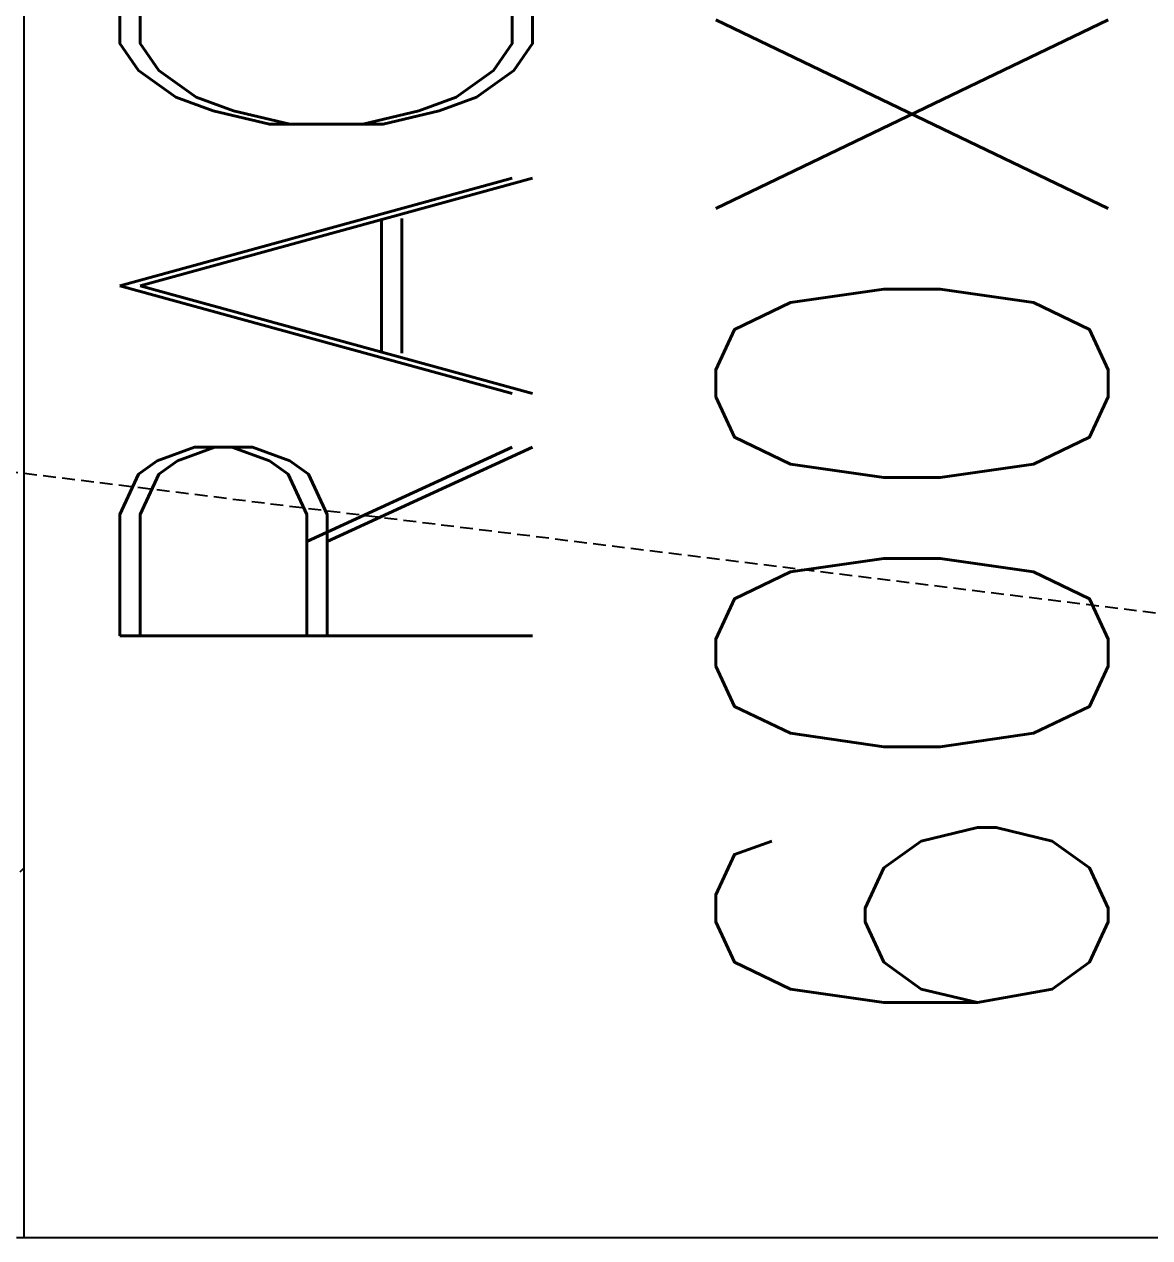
# Model space of a CAD drawing. Extents: x 225000 to 2157367, y 208400 to 840900.
# Drawn here: x 507166 to 507718, y 408802 to 409397 of the extents above; entities that cross this region are included whole.
import ezdxf

# ---------------------------------------------------------------- set-up
doc = ezdxf.new("R2010")
doc.units = 0
doc.header["$LTSCALE"] = 10
doc.linetypes.add('XFDP20-DC-PH1$0$HIDDEN2', pattern=[0.1875, 0.125, -0.0625])
for name, color, linetype in [('XFDP20-DC-PH1$0$A-EQ (PH1)', 15, 'XFDP20-DC-PH1$0$HIDDEN2'), ('XFM2Q20-DC$0$EQUIP', 22, 'Continuous'), ('XFM2Q20-DC$0$RACK-DC1-600X1200', 6, 'Continuous')]:
    doc.layers.add(name, color=color, linetype=linetype)
doc.styles.add('XFM2Q20-DC$0$XOL30-HVAC-EQ-L194205$0$Standard', font='txt.shx', dxfattribs={"width": 0.8, "bigfont": 'chineset.shx'})

# ---------------------------------------------------------------- blocks, each defined once
blk = doc.blocks.new('XFDP20-DC-PH1')
at = {"layer": 'XFDP20-DC-PH1$0$A-EQ (PH1)', "ltscale": 5}
blk.add_line((500475.59, 210002.31, 0), (510205.59, 208802.31, 0), dxfattribs=at)
at = {"layer": 'XFDP20-DC-PH1$0$A-EQ (PH1)', "ltscale": 5, "elevation": 0}
blk.add_lwpolyline([(510205.59, 208802.31), (500475.59, 208802.31), (500475.59, 210002.31), (510205.59, 210002.31)], close=True, dxfattribs=at)
blk = doc.blocks.new('XFM2Q20-DC$0$RC-96 KW')
at = {"layer": 'XFM2Q20-DC$0$EQUIP'}
h = blk.add_hatch(dxfattribs=at)
h.set_pattern_fill('ANSI31', color=256, scale=10, angle=180, style=0)
h.set_pattern_definition([(225, (543042.673, 161847.996), (22.45064, -22.45064), [])])
edge = h.paths.add_edge_path(flags=0)
edge.add_arc((539366.24, 160087.59), 2, 180, 270)
edge.add_line((539366.24, 160085.59), (539387.23, 160085.59))
edge.add_arc((539387.23, 160087.59), 2, 270, 360)
edge.add_line((539389.24, 160087.59), (539389.24, 160128.59))
edge.add_arc((539387.23, 160128.59), 2, 360, 450)
edge.add_line((539387.23, 160130.59), (539367.84, 160130.59))
edge.add_arc((539367.84, 160130.59), 0.001, 180, 270, ccw=False)
edge.add_line((539367.84, 160130.59), (539367.84, 160150.59))
edge.add_line((539367.84, 160150.59), (539365.84, 160150.59))
edge.add_line((539365.84, 160150.59), (539365.84, 160130.59))
edge.add_arc((539367.84, 160130.59), 2, 180, 270)
edge.add_line((539367.84, 160128.59), (539387.23, 160128.59))
edge.add_arc((539387.23, 160128.59), 0.001, 360, 450, ccw=False)
edge.add_line((539387.24, 160128.59), (539387.24, 160087.59))
edge.add_arc((539387.23, 160087.59), 0.001, 270, 360, ccw=False)
edge.add_line((539387.23, 160087.59), (539366.24, 160087.59))
edge.add_arc((539366.24, 160087.59), 0.001, 180, 270, ccw=False)
edge.add_line((539366.24, 160087.59), (539366.24, 160107.59))
edge.add_line((539366.24, 160107.59), (539364.24, 160107.59))
edge.add_line((539364.24, 160107.59), (539364.24, 160087.59))
blk = doc.blocks.new('XFM2Q20-DC')
at = {"layer": 'XFM2Q20-DC$0$RACK-DC1-600X1200', "elevation": 0}
blk.add_lwpolyline([(507775.59, 208802.31), (507165.59, 208802.31), (507165.59, 210002.31), (507775.59, 210002.31)], close=True, dxfattribs=at)
blk.add_blockref('XFM2Q20-DC$0$RC-96 KW', (-32223.65, 48856.72))
at = {"color": 53, "style": 'XFM2Q20-DC$0$XOL30-HVAC-EQ-L194205$0$Standard', "width": 0.8}
for s, p in [('600X1200', (507697.43, 208891.25, 0)), ('RACK', (507405.04, 209071.17, 0)), ('RACK', (507415.04, 209071.17, 0))]:
    blk.add_text(s, height=192.553, rotation=90, dxfattribs=at).set_placement(p)

msp = doc.modelspace()

# ---------------------------------------------------------------- block references
for name in ['XFDP20-DC-PH1', 'XFM2Q20-DC']:
    msp.add_blockref(name, (0, 200000))

doc.saveas('drawing.dxf')
